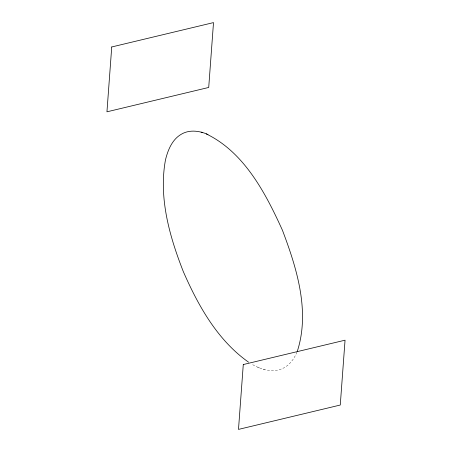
<?xml version="1.0" encoding="UTF-8"?>
<svg xmlns="http://www.w3.org/2000/svg" width="452" height="452" viewBox="0 0 452 452"><rect width="100%" height="100%" fill="white"/><g stroke="black" fill="none" stroke-linecap="round" stroke-linejoin="round"><path stroke-width="0.34" stroke-dasharray="2.26 1.69" d="M296.936 352.148C293.862 359.628 288.399 366.764 280.449 369.352C270.652 372.849 259.917 368.956 251.402 363.928M257.77 367.29L259.488 367.888M263.177 369.171L264.556 369.657"/><path stroke-width="0.68" d="M297.241 351.52C310.292 311.417 296.772 268.16 282.443 230.266C265.753 193.456 244.283 152.188 206.236 133.905M207.96 134.504C199.677 130.82 189.473 129.368 181.337 134.221C172.161 139.465 167.845 150.132 165.477 159.923C158.516 197.801 169.551 236.424 183.286 271.533C198.23 305.71 217.497 340.294 248.611 362.205M201.174 132.142L202.547 132.622M111.734 46.963L106.949 111.819L208.717 87.456L213.508 22.6L111.734 46.963M243.283 364.544L238.492 429.4L340.266 405.037L345.051 340.181L243.283 364.544"/></g></svg>
